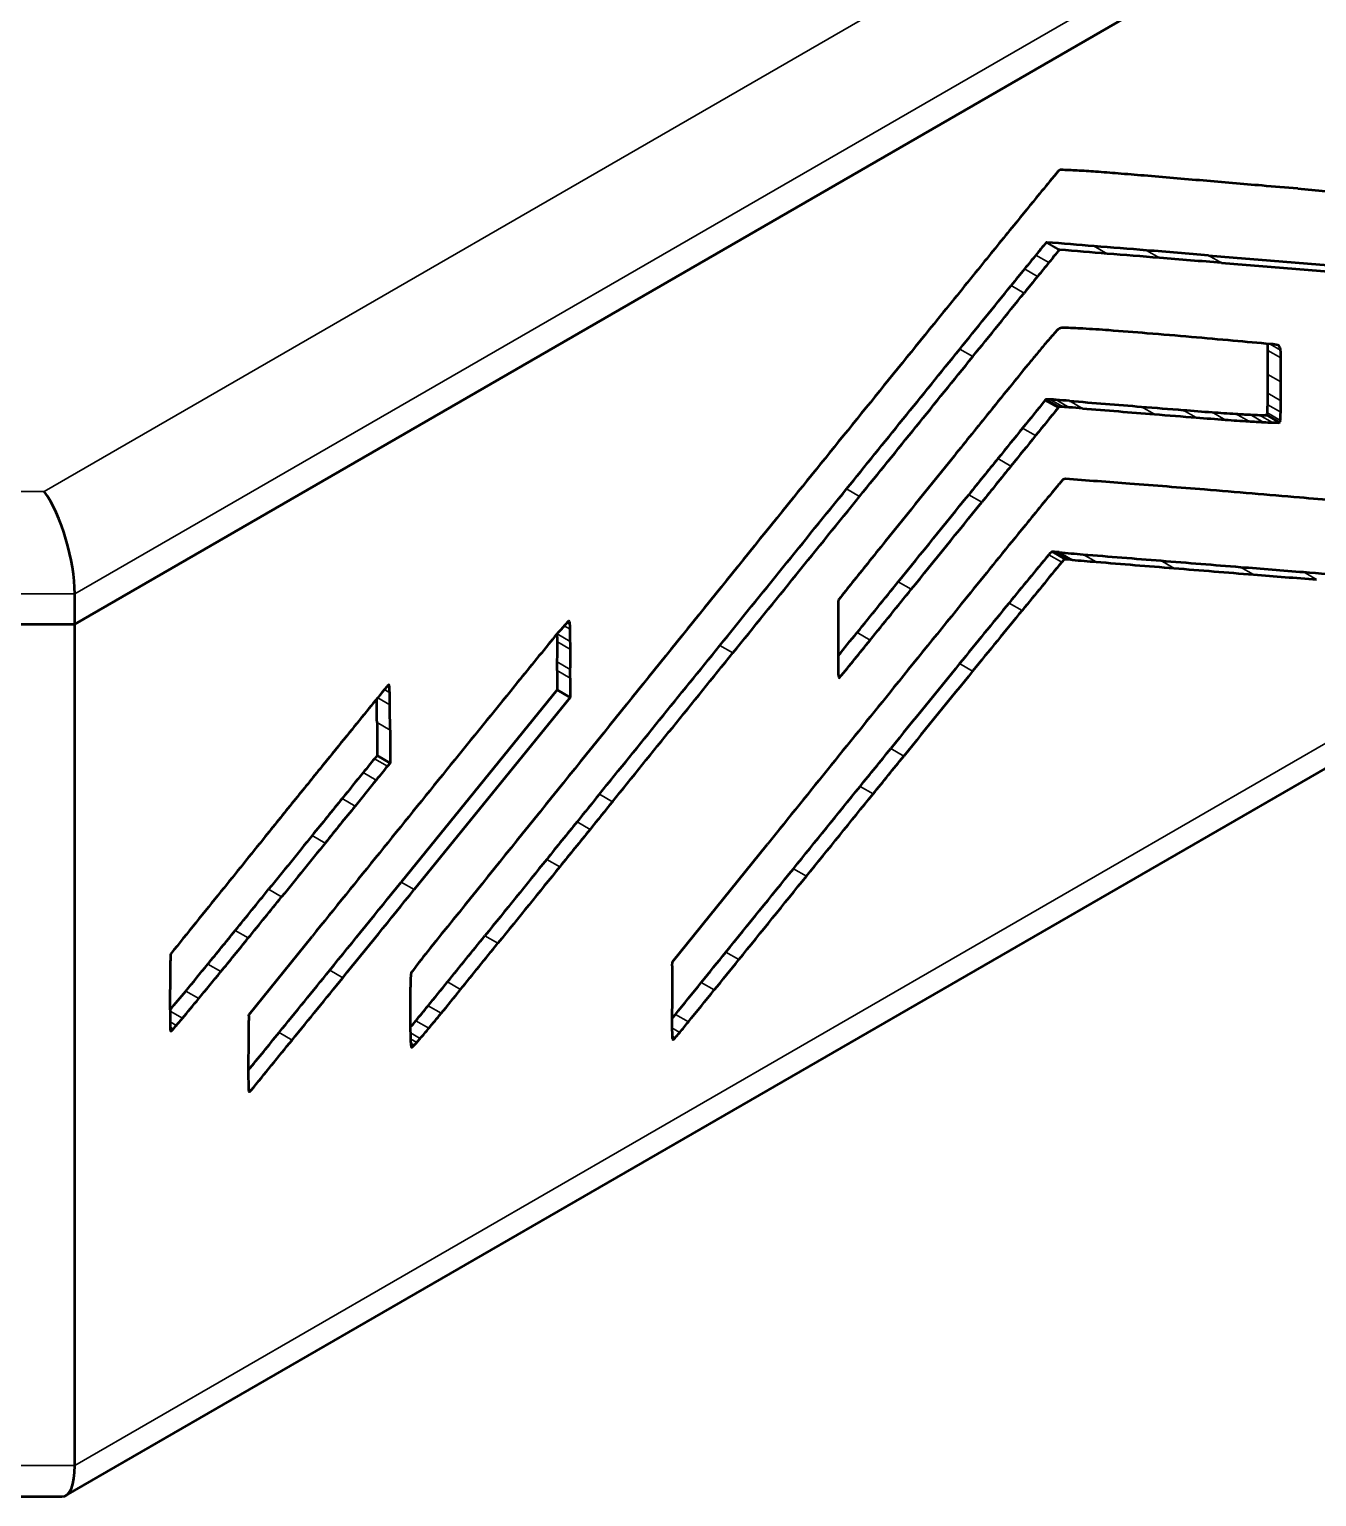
# Model space of a CAD drawing. Header units: inches. Extents: x -24.6 to 49, y -43 to 20.8.
# Drawn here: x -15.245 to -11.114, y 8.729 to 13.438 of the extents above; entities that cross this region are included whole.
import ezdxf

# ---------------------------------------------------------------- set-up
doc = ezdxf.new("R2010")
doc.units = ezdxf.units.IN
doc.header["$MEASUREMENT"] = 0
doc.layers.add('Visible (ANSI)', color=7, linetype='Continuous', lineweight=50)
doc.layers.add('Visible Narrow (ANSI)', color=7, linetype='Continuous', lineweight=35)

msp = doc.modelspace()

# ---------------------------------------------------------------- linework, layer by layer
at = {"layer": 'Visible (ANSI)'}
for p, q in [((-15.09893749650557, 11.52946780851478), (-8.697839918604773, 15.22514321822486)), ((-15.09893749650558, 11.52946780851482), (-8.697839918604801, 15.2251432182249)), ((-15.12759584537792, 8.732806291163905), (-8.767027293127638, 12.40508225700468)), ((-15.09893749650558, 11.52946780851482), (-15.09893749650558, 11.6259044125614)), ((-18.05169340201738, 11.52946780851478), (-15.09893749650557, 11.52946780851478)), ((-18.05169340201739, 11.52946780851481), (-15.09893749650558, 11.52946780851482)), ((-15.09893749650557, 8.82924289521049), (-15.09893749650557, 11.52946780851478)), ((-13.55080026908767, 11.37995716901014), (-13.55154273891907, 11.31812031780573)), ((-13.50904199460815, 11.3558480179985), (-13.50978446443955, 11.29401116679408)), ((-13.55154273891907, 11.31812031780573), (-14.05142005235522, 10.70140545542684)), ((-13.50978446443955, 11.29401116679408), (-13.55154273891907, 11.31812031780573)), ((-13.50978446443955, 11.29401116679408), (-14.0096617778757, 10.67729630441519)), ((-14.12918099116732, 11.21313400269508), (-14.12916104997236, 11.10745074036996)), ((-14.0874227166878, 11.18902485168343), (-14.08740277549284, 11.08334158935831)), ((-14.12916104997236, 11.10745074036996), (-14.13759182685109, 11.09709816504343)), ((-14.08740277549284, 11.08334158935831), (-14.12916104997236, 11.10745074036996)), ((-14.08740277549284, 11.08334158935831), (-14.09583355237157, 11.07298901403179)), ((-13.18073888170186, 10.44574989899441), (-12.87596525662869, 10.82352243223363)), ((-14.53994026345749, 10.27627575955379), (-14.33744325105987, 10.52708766974099)), ((-13.18147319189177, 10.43301754128709), (-13.18073888170186, 10.44574989899441)), ((-14.5405965522691, 10.27127083926442), (-14.53994026345749, 10.27627575955379)), ((-18.01033893336344, 8.729404376121424), (-15.1402919651595, 8.729404376121423))]:
    msp.add_line(p, q, dxfattribs=at)
for centre, major_axis, ratio, start_param, end_param in [((-9.137515662958036, 8.656576056425278), (4.146484153431707, 7.181921226522939), 0.5773502691896256, 1.285594287350809, 1.295966256191578), ((-11.89959537832606, 12.8972798137307), (0.07414284828401624, 0.1284191802457871), 0.5773502691896257, 1.252648265357279, 1.285594287350806), ((-11.91407955387246, 12.92206803901175), (0.05140503363918311, 0.08903613002785238), 0.5773502691896257, 1.209276104005138, 1.252648265357285), ((-11.91223385301094, 12.91841051461887), (0.05457817500692631, 0.09453217209638227), 0.5773502691896257, 1.175355427261248, 1.20927610400513), ((-11.94054016234594, 12.98159320302175), (0.001926216979291857, 0.003336305674535343), 0.5773502691896258, 0.7935927457375769, 1.175355427260748), ((-11.94044150474936, 12.96774860888867), (0.01043943137158147, 0.01808162553770757), 0.5773502691896257, 0.2916244808852877, 0.793592745737973), ((-18.51395094007724, -4.929655242626562), (9.817701343921545, 17.00475754120936), 0.5773502691896258, 0.2874560868216971, 0.2916244808853738), ((-14.1946857518944, 6.738377516669895), (3.423096587567164, 5.928977208881973), 0.5773502691896257, 0.2733730187400809, 0.2874560868216971), ((-16.86494850173712, -0.2894938997274935), (7.276929141893976, 12.60401099683895), 0.577350269189626, 0.2653597876328639, 0.2733730187400809), ((-138.8726521725548, -316.764930291457), (180.8936349021104, 313.3169664162701), 0.577350269189626, 0.2649838424731987, 0.2653597876328631), ((-2479.945227211789, -6385.159160380816), (3510.052542882403, 6079.589341508654), 0.5773502691896257, 0.2649403415620437, 0.2649843415598303), ((-2101.800713480831, -5405.04075245335), (2972.351982583263, 5148.264651812294), 0.5773502691896256, 0.2648892014426227, 0.2649412014426193), ((3.756062887332405, -10.4804258572275), (22.80340033076254, 39.49664795821364), 0.5773502691896257, 1.29596656910839, 1.298900206954384), ((-308.1021517883569, -756.3164715780197), (422.0190330906843, 730.958407074156), 0.5773502691896258, 0.2646701418016626, 0.2648901418014349), ((2557.473915335974, 6667.465022468098), (-3650.786665342321, -6323.34799196785), 0.5773502691896261, 0.2646703355761827, 0.2646903998519421), ((12.37377273590655, -23.14946113016496), (35.20824771083348, 60.9824738806342), 0.5773502691896256, 1.298900206954383, 1.301371924100801), ((-7.923038479957324, 6.653875113222444), (-5.913510893404951, -10.2425013184894), 0.5773502691896258, 4.438249819837814, 4.44324183449452), ((44.65477490364101, -71.20821360302683), (-81.89957022918742, -141.854216755008), 0.5773502691896256, 4.437925821081816, 4.438249819837816), ((-11.98153554481806, 12.75263572271971), (-0.0008215072087335615, -0.001422892224310815), 0.5773502691896257, 3.560583532891592, 4.437925821083184), ((-11.98372576183889, 12.74478061004207), (0.005144351231368791, 0.008910277704710262), 0.5773502691896257, 0.2676803205436897, 0.4189908793029636), ((-21704.91227701325, -56492.8432898225), (30994.6871927408, 53684.37298253143), 0.5773502691896258, 0.2676763203427708, 0.2676803203429814), ((44.69653317812053, -71.23232275403849), (-81.89957022918742, -141.854216755008), 0.5773502691896256, 4.437925821081816, 4.438249819837816), ((-11.93977727033854, 12.72852657170806), (-0.0008215072087335615, -0.001422892224310815), 0.5773502691896257, 3.560583532891592, 4.437925821083184), ((-11.94196748735937, 12.72067145903043), (0.00514435123136879, 0.008910277704710262), 0.5773502691896257, 0.2676803205436888, 0.4189908793029632), ((-21704.87051873877, -56492.8673989735), (30994.6871927408, 53684.37298253143), 0.5773502691896258, 0.2676763203427708, 0.2676803203429814), ((-462.7162115977188, -1161.722447272756), (644.2222308821837, 1115.82563525331), 0.5773502691896258, 0.2674651800375631, 0.2676771800373728), ((-462.6744533232392, -1161.746556423768), (644.2222308821837, 1115.82563525331), 0.5773502691896258, 0.2674651800375631, 0.2676771800373728), ((-898.0639370622977, -2295.275154588795), (1266.010512328892, 2192.794530269947), 0.5773502691896258, 0.2673379956709345, 0.2674659956708898), ((1180.742217973105, 3116.239109551471), (-1702.391024570934, -2948.627748906093), 0.5773502691896257, 0.2673393388359573, 0.2676433388353718), ((50.22260222964793, -78.34593141920442), (89.45254538732956, 154.9363534772157), 0.5773502691896257, 1.301371924100801, 1.302601880932261), ((-3.983825760544397, 0.914299458434477), (-11.55638762025351, -20.01625051023906), 0.5773502691896258, 4.443240747563952, 4.446264746986609), ((-7.881280205477803, 6.629765962210799), (-5.913510893404951, -10.2425013184894), 0.5773502691896258, 4.438249819837814, 4.44324183449452), ((-898.022178787818, -2295.299263739807), (1266.010512328892, 2192.794530269947), 0.5773502691896258, 0.2673379956709345, 0.2674659956708898), ((1180.783976247585, 3116.215000400459), (-1702.391024570934, -2948.627748906093), 0.5773502691896257, 0.2673393388359573, 0.2676433388353718), ((-3.942067486064877, 0.8901903074228318), (-11.55638762025351, -20.01625051023906), 0.5773502691896258, 4.443240747563952, 4.446264746986609), ((-96.22807468765566, 134.0027393590332), (-119.8828308766998, -207.6431540336311), 0.5773502691896257, 1.303549835671184, 1.304670495238789), ((-96.18631641317614, 133.9786302080216), (-119.8828308766998, -207.6431540336311), 0.5773502691896257, 1.303549835671184, 1.304670495238789), ((80.68349219155637, -122.5909372864785), (133.0141495267757, 230.3872651059392), 0.5773502691896257, 1.302601880932261, 1.305447734120162), ((-11.93995396926602, 12.46736232278744), (0.005798446836858455, 0.01004320452642589), 0.5773502691896257, 0.6565948622828852, 0.8553240401583251), ((-11.94402718422448, 12.42869710388861), (0.02822160851967247, 0.04888125982739144), 0.5773502691896257, 0.2930711545260216, 0.6565948622828675), ((-15.97241362455972, 1.430749226048922), (6.054523918473489, 10.48674304243709), 0.5773502691896258, 0.2849311659381533, 0.2930711545260163), ((-15.08647716711701, 3.81274393625461), (4.748966862815729, 8.225451889857819), 0.5773502691896258, 0.2707529711812402, 0.2849309968595746), ((-11.15192572072111, 11.05530031445782), (1.27896050339126, 2.21522457274753), 0.577350269189626, 1.261084923298669, 1.277584829714889), ((-10.92165977646443, 10.67210329724002), (1.634504908874613, 2.831045547391569), 0.577350269189626, 1.24961789498639, 1.26108587363437), ((-11.92523946379704, 12.40704311804123), (0.04951944861464853, 0.08577020096336749), 0.577350269189626, 1.106259035404208, 1.2496178949864), ((-11.93958837871766, 12.4486126708385), (0.01734842073826457, 0.03004834614975582), 0.5773502691896258, 1.013053932436513, 1.106259035404213), ((-11.95675799400387, 12.4101737685829), (0.03113838455358608, 0.06951334899618258), 0.3418255007654106, 0.4917003618807598, 0.6174419398926263), ((-27.34216266590386, -28.28927994184957), (22.35485881347915, 38.7197512609748), 0.5773502691896257, 0.2662601415900667, 0.2707529711812402), ((-49.47275266748286, -85.78707948817211), (53.89624907479944, 93.35104173493967), 0.5773502691896258, 0.264120670390092, 0.2662601415900676), ((-42.49495608583744, -67.7277260990928), (43.98828544208473, 76.18994532353312), 0.5773502691896256, 0.2616285834275907, 0.2641205831053526), ((-87.6549443610587, -184.0853821542627), (107.8353530602471, 186.7763103524759), 0.5773502691896257, 0.2607130521172998, 0.2616290515520641), ((-1533.977815325537, 2215.934389779846), (-2172.564725205727, -3762.992486788235), 0.5773502691896257, 1.303413872068, 1.303549835671184), ((-1533.936057051058, 2215.910280628835), (-2172.564725205727, -3762.992486788235), 0.5773502691896257, 1.303413872068, 1.303549835671184), ((-11.22855020900433, 11.17606676158999), (1.164305690580739, 2.016636611627408), 0.5773502691896258, 1.277583767383938, 1.295287651781093), ((-11.51224113093339, 12.26633743091126), (-0.1710846883898439, -0.296327372688258), 0.5773502691896258, 2.361441772668378, 2.438329289133495), ((-23.31196833939703, 5.382253550301341), (-8.51486672237153, -14.74818178282293), 0.5773502691896256, 2.355905807421555, 2.36144267352195), ((-11.49432608848521, 11.82578418263285), (0.3301907931941842, 0.571907230003795), 0.5773502691896257, 0.2064562559096625, 0.2607130521172953), ((-11.24801612892783, 12.40310352114393), (0.0118666052573761, 0.02055356321913935), 0.5773502691896257, 5.912523415028479, 6.489641563089181), ((-11.26679578135463, 12.38271380077369), (0.02637588340318136, 0.04568437014882279), 0.5773502691896258, 5.594790282807859, 5.912523415028548), ((-11.47048285645387, 12.24222827989961), (-0.1710846883898438, -0.2963273726882579), 0.5773502691896258, 2.361441772668377, 2.453197629218344), ((-23.27021006491751, 5.358144399289696), (-8.514866722371531, -14.74818178282292), 0.577350269189626, 2.355905807421555, 2.36144267352195), ((-7.192935965710005, 5.173040297048545), (7.010895166685611, 12.14322663523855), 0.5773502691896257, 1.295288003998236, 1.30207588300737), ((-0.2008798272707187, -5.000437041211446), (17.01937236341318, 29.47841764636523), 0.5773502691896258, 1.302075883007371, 1.305575752175619), ((-20.01449695255276, 7.28495035690504), (-6.183202246809158, -10.70962044494602), 0.5773502691896258, 2.349899009511093, 2.355905807421552), ((-19.97273867807325, 7.260841205893395), (-6.183202246809158, -10.70962044494602), 0.5773502691896258, 2.349899009511093, 2.355905807421552), ((1445.600219480538, -2098.874603425971), (-2081.249963085948, -3604.830679315712), 0.5773502691896258, 4.445074537295284, 4.445102593269249), ((-11.97424639704076, 12.23050955628987), (-0.01614865203830888, -0.02797028580410168), 0.5773502691896255, 4.356344788307435, 4.445074537292459), ((-11.98252533502622, 12.24660972805535), (0.002085896187214595, 0.00361287817556988), 0.5773502691896257, 0.3074871107186398, 1.214752134717788), ((-12.34756490117322, 11.22206045312523), (0.5633117339009047, 0.9756845436160866), 0.5773502691896257, 0.2900712176417322, 0.3074871107184479), ((-12.48729620404752, 10.84273509545302), (0.7711811093411346, 1.335724863216174), 0.5773502691896257, 0.2694784857937481, 0.2900703038867529), ((-21.19190168347048, -11.90491459940987), (13.2476243660274, 22.94555848154689), 0.5773502691896257, 0.2668848319615074, 0.269476831598864), ((274.1731896106434, 756.3535281146186), (-408.1789997874985, -706.9867662145933), 0.5773502691896257, 0.2668846101342925, 0.2673446723675159), ((-12.54518271517538, 11.54306348999985), (-0.9014948364774439, -1.561434859539715), 0.5773502691896257, 2.325006882582999, 2.349898561270653), ((-12.50342444069586, 11.5189543389882), (-0.9014948364774439, -1.561434859539715), 0.5773502691896257, 2.325006882582999, 2.349898561270653), ((24.10866176247898, -39.9708253282477), (51.60339123154741, 89.37969545589438), 0.5773502691896258, 1.305575752175619, 1.307367810463529), ((1445.641977755018, -2098.898712576983), (-2081.249963085948, -3604.830679315712), 0.5773502691896258, 4.445074537295284, 4.445102593269249), ((-11.93248812256124, 12.20640040527822), (-0.01614865203830887, -0.02797028580410168), 0.577350269189626, 4.356344788307436, 4.445074537292459), ((-11.9407670605467, 12.22250057704371), (0.002085896187214596, 0.00361287817556988), 0.5773502691896257, 0.3074871107186403, 1.214752134717789), ((-12.3058066266937, 11.19795130211358), (0.5633117339009047, 0.9756845436160866), 0.5773502691896257, 0.2900712176417322, 0.3074871107184459), ((-12.44553792956799, 10.81862594444138), (0.7711811093411346, 1.335724863216174), 0.5773502691896257, 0.2694784857937481, 0.2900703038867529), ((-21.15014340899096, -11.92902375042152), (13.2476243660274, 22.94555848154688), 0.5773502691896258, 0.2668848319615074, 0.2694768315988641), ((274.214947885123, 756.3294189636069), (-408.1789997874986, -706.9867662145933), 0.5773502691896257, 0.2668846101342925, 0.2673446723675159), ((25.0691575347705, 107.8830480446693), (-52.4707716439775, -90.88204239971341), 0.5773502691896258, 0.267344672367515, 0.2694321880393193), ((25.11091580925002, 107.8589388936576), (-52.47077164397754, -90.88204239971343), 0.5773502691896256, 0.2673446723675159, 0.2694321880393202), ((3.2580321346906, 50.88884570318894), (-21.21098940318758, -36.73851132512593), 0.5773502691896261, 0.269431658008898, 0.2729753743848589), ((-4.882421188656776, 29.47952574542935), (-9.470659460669895, -16.40366336706311), 0.5773502691896257, 0.2729753743848589, 0.2794490584048877), ((-6.205281254045645, 25.95879944497992), (-7.540551621148383, -13.06061852492487), 0.5773502691896258, 0.2794490584048868, 0.2844446255606536), ((-10.48070440023308, 14.47401478849518), (-1.245696127764959, -2.157608984080719), 0.5773502691896258, 0.2844446255606554, 0.3033476269923732), ((-9.602267247129385, 16.91981450948803), (-2.585542681088882, -4.478291288783796), 0.577350269189626, 0.3033476269923741, 0.3099924054314451), ((-11.27495263298558, 12.20213518605636), (-0.001384663449414282, -0.002398307445769114), 0.5773502691896258, 0.3099924054311174, 1.570796704794052), ((-11.27794697490296, 12.20386396755449), (-0.004379004236098703, -0.007584657823481249), 0.5773502691896258, 1.570796704793851, 2.308411737832946), ((-12.5902284347545, 11.51867789608106), (-0.9333624450679756, -1.616631176734225), 0.5773502691896258, 2.308411737833024, 2.325007645805652), ((-12.54847016027498, 11.49456874506941), (-0.9333624450679756, -1.616631176734225), 0.5773502691896258, 2.308411737833026, 2.325007645805652), ((80.72124381384387, -122.2070219084664), (-132.469617779695, -229.4441084536612), 0.5773502691896257, 4.445102593269249, 4.445589713826926), ((3.299790409170122, 50.86473655217729), (-21.21098940318758, -36.73851132512593), 0.5773502691896261, 0.269431658008898, 0.2729753743848589), ((-4.840662914177254, 29.4554165944177), (-9.470659460669895, -16.40366336706311), 0.5773502691896257, 0.2729753743848589, 0.2794490584048877), ((-6.163522979566123, 25.93469029396828), (-7.540551621148386, -13.06061852492487), 0.5773502691896258, 0.2794490584048868, 0.2844446255606536), ((-10.43894612575355, 14.44990563748353), (-1.245696127764959, -2.157608984080719), 0.5773502691896258, 0.2844446255606554, 0.3033476269923732), ((-9.560508972649865, 16.89570535847638), (-2.585542681088882, -4.478291288783796), 0.577350269189626, 0.3033476269923741, 0.3099924054314451), ((-11.23319435850606, 12.17802603504471), (-0.001384663449414282, -0.002398307445769114), 0.5773502691896258, 0.3099924054311174, 1.570796704794052), ((-11.23618870042344, 12.17975481654284), (-0.004379004236098703, -0.007584657823481249), 0.5773502691896258, 1.570796704793851, 2.308411737832946), ((80.76300208832342, -122.2311310594781), (-132.4696177796949, -229.4441084536611), 0.5773502691896257, 4.445102593269249, 4.445589713826926), ((429.0991912046168, -619.184503248063), (625.9668853026252, 1084.206449199787), 0.5773502691896257, 1.307368794064958, 1.307656794064227), ((168.8893406865142, -249.6933700516621), (-258.2490217921069, -447.3004267488912), 0.5773502691896258, 4.445589573734855, 4.445885573734277), ((168.9310989609938, -249.7174792026738), (-258.249021792107, -447.3004267488912), 0.577350269189626, 4.445589573734855, 4.445885573734277), ((-1360.662439330884, 1964.850315939551), (-1925.060404244957, -3334.302427791347), 0.5773502691896256, 1.303242504469535, 1.303414504469429), ((-10.75393639828175, 10.11152079462772), (1.773656031306887, 3.072062361374502), 0.5773502691896257, 1.280867043290732, 1.28587955331443), ((-11.31348852040978, 10.98401284344804), (0.9414593169759892, 1.630655370261505), 0.577350269189626, 1.272816733647617, 1.280867043290732), ((-8.730542182843177, 6.848705497853943), (4.84116103987345, 8.385136888683798), 0.5773502691896258, 1.271382077583084, 1.272818291305732), ((-11.92783824977381, 11.97434750371989), (0.01142048376442032, 0.01978085812699147), 0.5773502691896257, 0.2707728187091369, 0.8180543687995945), ((-359.1700081156889, -897.609942239844), (498.859298926753, 864.0496515693262), 0.577350269189626, 0.270436622392829, 0.2707728187083429), ((-47.11784021403187, -80.70390988930451), (50.83171195098318, 88.04310773480893), 0.5773502691896257, 0.2665985499989958, 0.270436622392829), ((-103.9763941294395, -228.5197991235774), (131.9170887180453, 228.4871000462255), 0.5773502691896257, 0.2647158333067754, 0.2665998331627453), ((-15.1967832199008, 11.76228636591328), (0.06306678801128646, -0.2353684571282935), 0.3178372451957808, 0.8703573907609838, 2.441153717555867), ((200.9819044298808, -295.7176671432829), (304.1951685531333, 526.8814873510051), 0.5773502691896257, 1.305447775397717, 1.306979775322905), ((-1360.620681056404, 1964.826206788539), (-1925.060404244957, -3334.302427791347), 0.5773502691896256, 1.303242504469535, 1.303414504469429), ((-141.1487732871479, 198.1740318208043), (-183.8178510845385, -318.3818574165504), 0.5773502691896257, 1.303292576550081, 1.304292589194015), ((-141.1070150126684, 198.1499226697926), (-183.8178510845385, -318.3818574165504), 0.577350269189626, 1.303292576550081, 1.304292589194015), ((-7.751660367841703, 5.50633367345427), (6.197827841543109, 10.73495271811761), 0.5773502691896257, 1.285879553314429, 1.299427609917871), ((-1219.407689504472, -3118.481375642994), (1717.392231810548, 2974.610602019975), 0.5773502691896257, 0.2646043120049493, 0.2647163120053317), ((13.02583476046081, -24.9865332354785), (36.0782169359028, 62.48930477947557), 0.5773502691896258, 1.299428266747565, 1.303108265709323), ((2.382251160651273, -9.468341938477883), (21.09345101274057, 36.53492886103185), 0.5773502691896258, 1.307656136431801, 1.309872136212205), ((40.40335489480155, -66.93625479082927), (-76.29664449704703, -132.1496647159058), 0.5773502691896256, 4.43383884617201, 4.435186845873806), ((40.44511316928107, -66.96036394184092), (-76.29664449704703, -132.1496647159058), 0.5773502691896256, 4.43383884617201, 4.435186845873806), ((-11.96362866189318, 11.7366316260244), (-0.01477103944312765, -0.02558419079610449), 0.5773502691896256, 3.926991738243274, 4.433838846171634), ((-11.96362867911886, 11.75822224632954), (0.001549532609327121, 0.002683869207339349), 0.5773502691896256, 0.2924671729206075, 0.7853990846534363), ((-12.63098495894579, 9.938345380685945), (0.9987646774369703, 1.729911166125973), 0.5773502691896258, 0.287195173165987, 0.2924671729207865), ((-12.20827476403498, 11.07969247308414), (0.3732496976507083, 0.6464874402407484), 0.5773502691896257, 0.2708682559632418, 0.2871961652772487), ((-12.41553959472135, 10.53667849335041), (0.6710561418035846, 1.162303332334953), 0.5773502691896256, 0.2603439901119664, 0.2708679658290251), ((-5.538350358445943, 28.21545742766477), (-9.030295508783137, -15.64093062857343), 0.5773502691896258, 0.2603428681496887, 0.2672348613293369), ((-11.92187038741366, 11.71252247501275), (-0.01477103944312765, -0.02558419079610449), 0.5773502691896256, 3.926991738243274, 4.433838846171634), ((-11.92187040463934, 11.73411309531789), (0.001549532609327121, 0.002683869207339349), 0.5773502691896256, 0.2924671729206077, 0.7853990846534366), ((-12.58922668446627, 9.9142362296743), (0.9987646774369703, 1.729911166125973), 0.5773502691896258, 0.287195173165987, 0.2924671729207865), ((-12.16651648955546, 11.0555833220725), (0.3732496976507083, 0.6464874402407484), 0.5773502691896257, 0.2708682559632418, 0.2871961652772487), ((-12.37378132024183, 10.51256934233876), (0.6710561418035846, 1.162303332334953), 0.5773502691896256, 0.2603439901119664, 0.2708679658290251), ((-5.49659208396642, 28.19134827665312), (-9.030295508783137, -15.64093062857343), 0.5773502691896256, 0.2603428681496887, 0.2672348613293369), ((397.4689528326455, 1077.117826131873), (-584.3925905218194, -1012.197658350585), 0.5773502691896258, 0.2672335521607927, 0.2675815521599096), ((397.5107111071251, 1077.093716980861), (-584.3925905218194, -1012.197658350586), 0.5773502691896258, 0.2672335521607927, 0.2675815521599096), ((220.2759879966665, 615.6477105912898), (-331.2637404300229, -573.7656291301081), 0.5773502691896258, 0.2675800709922749, 0.2682080709867973), ((-4.862106250329405, 0.808570964549336), (10.86390146259815, 18.81682930164182), 0.5773502691896258, 1.309871283380769, 1.313511282375853), ((220.317746271146, 615.6236014402781), (-331.2637404300231, -573.7656291301083), 0.5773502691896256, 0.2675800709922749, 0.2682080709867973), ((80.57212570068454, 251.3994792259458), (-131.4704634576329, -227.7135224032477), 0.577350269189626, 0.2682065212387972, 0.2694585211987413), ((80.61388397516407, 251.3753700749342), (-131.4704634576329, -227.7135224032477), 0.5773502691896257, 0.2682065212387972, 0.2694585211987413), ((25.88894023880069, 108.5012320208831), (-53.09473700205141, -91.96278210206026), 0.5773502691896258, 0.269458496967621, 0.2718184966937374), ((87.9070692790419, -129.2497127163529), (141.0425488369686, 244.2928606146442), 0.5773502691896257, 1.313512236721267, 1.313764236698187), ((-29.18515552450103, 35.90961008175135), (-23.89471110189028, -41.38685366065409), 0.5773502691896257, 1.298792145647432, 1.303292576550081), ((-29.1433972500215, 35.8855009307397), (-23.89471110189028, -41.38685366065406), 0.5773502691896258, 1.298792145647432, 1.303292576550081), ((46.45909868084409, -73.46875595980832), (83.84787439193929, 145.2287785534922), 0.5773502691896257, 1.303109425240696, 1.30549342495844), ((173.7665517816339, 118.902589022864), (131.8162726687229, 228.3124815265492), 0.5773502691896257, 2.354682748055847, 2.355210748120779), ((-12.64033312002034, 11.60591771551685), (0.006549678301496425, 0.01134437559142167), 0.577350269189626, 1.863113828007311, 2.354682748055732), ((-12.64604456350069, 11.60616405083973), (0.001964938314992142, 0.003403372995305169), 0.5773502691896257, 1.313764236693633, 1.863113828007066), ((0.603933477108733, -7.406329539895493), (-18.4620189692964, -31.97715486512175), 0.5773502691896255, 4.435187244374607, 4.442152204704088), ((-13.48705771518992, 11.45728909590451), (0.06258993022866216, 0.108408939198234), 0.5773502691896258, 1.11172086774268, 1.149727759164549), ((-13.51451270357754, 11.5351149471786), (0.002028758254425238, 0.003513912372939261), 0.5773502691896258, 0.6582743972959371, 1.111720867742578), ((-13.51455860276485, 11.5346737671235), (0.002284762603143069, 0.003957324911877122), 0.5773502691896257, 5.755782309665681, 6.941460157315236), ((-13.55729138621208, 11.49698140111452), (-0.03353570217089681, -0.0580855400274831), 0.5773502691896257, 2.446803013766333, 2.614189656077471), ((0.6456917515882528, -7.430438690907138), (-18.46201896929639, -31.97715486512173), 0.5773502691896256, 4.435187244374607, 4.442152204704088), ((-13.0949516374973, 10.74411784947189), (0.7012708128388425, 1.214636677702), 0.5773502691896258, 1.235503740075247, 1.295023343699808), ((-17.84589137667779, 8.968406418623607), (-3.0374217050627, -5.260968717180361), 0.5773502691896257, 2.36613044143952, 2.366262542846123), ((-16.32772278573898, 9.862340057988941), (-1.963861407246483, -3.401507736374153), 0.5773502691896258, 2.358054972960876, 2.36613044143952), ((-13.4733066210102, 11.42985497945636), (0.08632803054929342, 0.1495245350287343), 0.5773502691896258, 1.198827820904203, 1.235503740075249), ((-13.48912934815798, 11.46236525237538), (0.05847914152457186, 0.1012888443035693), 0.5773502691896257, 1.149725979087243, 1.198827820904176), ((-13.7129398698267, 11.39078816146182), (-0.1440491425286443, -0.2495004336463084), 0.5773502691896258, 2.374066748410911, 2.446803013766328), ((-17.80413310219827, 8.944297267611962), (-3.037421705062703, -5.26096871718036), 0.5773502691896257, 2.366130441439523, 2.374066748410891), ((-139.7516855892225, 198.5124466070034), (-183.081295212758, -317.1061052240133), 0.5773502691896257, 1.298520854800016, 1.298792145647433), ((-2.190106411923244, -5.490974839049725), (16.50713034375276, 28.5911884425417), 0.5773502691896258, 1.295023343699807, 1.301039347424508), ((-19.84112185284956, 7.826477695416017), (-4.448213845282594, -7.704532382959716), 0.5773502691896258, 2.349220933889674, 2.358034683611825), ((-19.79936357837004, 7.802368544404372), (-4.448213845282594, -7.704532382959716), 0.5773502691896258, 2.349220933889674, 2.358034683611825), ((-16.28596451125946, 9.838230906977296), (-1.963861407246483, -3.401507736374153), 0.5773502691896258, 2.358054972960876, 2.36613044143952), ((-1113.549809858918, 1606.658762428737), (-1572.064808278971, -2722.896120730203), 0.5773502691896256, 1.303043001901941, 1.303243032066693), ((60.55028388361276, 53.6657300087528), (51.76024317346769, 89.6513709885538), 0.5773502691896258, 2.355210490440903, 2.35651448989538), ((-139.709927314743, 198.4883374559917), (-183.081295212758, -317.1061052240133), 0.5773502691896257, 1.298360214860823, 1.298792145647433), ((-16.95973767123198, 9.46676163370176), (-2.41071766109488, -4.175485471719366), 0.5773502691896256, 2.342234224084805, 2.349241673982567), ((-1113.508051584438, 1606.634653277726), (-1572.064808278971, -2722.896120730204), 0.5773502691896255, 1.303043001901941, 1.303243032066693), ((35.40488715836874, -58.29225864284433), (-68.4097035412829, -118.4890822642265), 0.5773502691896257, 4.442152204704088, 4.444780617395267), ((-16.91797939675246, 9.442652482690114), (-2.41071766109488, -4.175485471719363), 0.5773502691896258, 2.342234224084805, 2.349241673982567), ((-12.59020279311164, 11.41102464647425), (0.04210641710123474, 0.07293045374401556), 0.5773502691896258, 2.356514489895453, 2.544424362884456), ((-12.54922851132158, 11.44369357415399), (0.0716005647155739, 0.1240158159379802), 0.5773502691896257, 2.54442436288444, 2.570052239632794), ((-12.58719524755204, 11.41225214204049), (0.04412817123653959, 0.0764322346267755), 0.5773502691896257, 2.570050031346044, 2.606873914534244), ((-12.56456641801521, 11.43200777892953), (0.06064543180108618, 0.10504096912642), 0.5773502691896257, 2.60687391453429, 2.631982442859929), ((-12.64531579069915, 11.35994279867042), (-0.001563834550871575, -0.002708640896741223), 0.577350269189626, 6.136797714457398, 7.581545522038505), ((35.44664543284826, -58.31636779385598), (-68.40970354128288, -118.4890822642265), 0.577350269189626, 4.442152204704088, 4.444780617395267), ((-7.544584348828665, 1.47187197845947), (9.55191516181285, 16.54440236984735), 0.5773502691896257, 1.292532305397762, 1.297384270905708), ((-13.96891510370572, 11.11438277378221), (0.1985483806693046, 0.3438958830797621), 0.5773502691896258, 1.274671248905937, 1.292532305397756), ((-14.02150116632149, 11.19806221737283), (0.1194309401980239, 0.2068604564186977), 0.5773502691896257, 1.248535006209669, 1.274671248905936), ((-13.97573146874917, 11.11865276889602), (0.1918725941327903, 0.3323330816180349), 0.5773502691896257, 1.234812632741038, 1.248536577371232), ((-14.09270376544608, 11.33114926530829), (0.001484409208118143, 0.002571072167683708), 0.5773502691896261, 0.7994680782265853, 1.234812632740852), ((-14.09269069984057, 11.33008460138473), (0.00214106443230624, 0.003708432379033023), 0.5773502691896256, 5.578455762682237, 7.082653385406275), ((-14.61486781305421, 10.97985991776079), (-0.3725806929376084, -0.6453286900870676), 0.5773502691896257, 2.397715818157501, 2.436863109092695), ((-15.0273248179249, 10.72194125562396), (-0.6644834250537659, -1.150919052980349), 0.5773502691896258, 2.361480216220924, 2.397715818157492), ((16.01621565212664, -32.07067497940176), (42.61540329651779, 73.81204369460701), 0.5773502691896257, 1.301039705570731, 1.304947704327222), ((391.0739943322746, -569.3447132517223), (574.1849180410654, 994.5174509868967), 0.5773502691896256, 1.305493940370397, 1.306069940366607), ((-28.02284670972354, 3.188128360422796), (-9.824305478125403, -17.0161962371881), 0.5773502691896256, 2.356412279540381, 2.361190878508234), ((-27.98108843524402, 3.164019209411153), (-9.824305478125401, -17.0161962371881), 0.5773502691896258, 2.356412279540381, 2.361480216220915), ((-3.879603240242108, -3.942707941574556), (14.84171957888844, 25.70661238232453), 0.5773502691896257, 1.29738479479588, 1.300872793911782), ((1189.170671684411, -1710.796684983697), (1706.604265106693, 2955.925295578539), 0.5773502691896256, 1.306980954311863, 1.307264954094494), ((0.2203574692564457, -9.931556410247724), (20.7228866452262, 35.89309254902236), 0.5773502691896257, 1.300872865713904, 1.303796368733292), ((-150.8300513962981, 211.7024475164047), (-197.6476665390172, -342.335800443009), 0.5773502691896256, 1.302783599378706, 1.303187963805472), ((17.07436342759152, -34.31742702220884), (44.77502804852961, 77.55262349037484), 0.5773502691896258, 1.303796368733292, 1.305439700974667), ((-8.679055930278368, 3.061917918988722), (-7.862943470162647, -13.61901758736364), 0.5773502691896257, 4.440091236524385, 4.443791815338313), ((-8.637297655798847, 3.037808767977076), (-7.862943470162647, -13.61901758736364), 0.5773502691896257, 4.440091236524385, 4.443791815338313), ((-150.7882931218186, 211.6783383653931), (-197.6476665390172, -342.335800443009), 0.5773502691896257, 1.302783599378706, 1.303187963805472), ((460.9024731505379, -673.3660536997511), (676.2279147580836, 1171.261105857356), 0.577350269189626, 1.304948282437872, 1.305468282435356), ((46.43819196942476, -77.1018143240649), (-86.74103648604873, -150.2398822950221), 0.5773502691896258, 4.443791815338313, 4.444427762768686), ((46.47995024390428, -77.12592347507655), (-86.74103648604874, -150.2398822950222), 0.5773502691896258, 4.443791815338313, 4.444427762768686), ((83.08936528592174, -128.9905780013708), (-137.9028249072072, -238.8546992465577), 0.5773502691896257, 4.444635655491734, 4.445060023899487), ((-2552.494151595489, 3698.103354135876), (-3631.130167460583, -6289.301938937815), 0.577350269189626, 1.302735631915643, 1.302783599378706), ((-2552.45239332101, 3698.079244984865), (-3631.130167460583, -6289.301938937815), 0.577350269189626, 1.302735631915643, 1.302783599378706), ((44.65335540045348, -74.00861140009454), (84.01965893348205, 145.5263181073992), 0.5773502691896257, 1.305439700974666, 1.306376179212741), ((90.22143476455503, -140.6497060517216), (-149.3291232406626, -258.645628502542), 0.5773502691896257, 4.444427495841966, 4.444951495838971), ((90.26319303903456, -140.6738152027333), (-149.3291232406626, -258.645628502542), 0.577350269189626, 4.444427495841966, 4.444951495838971), ((83.13112356040126, -129.0146871523824), (-137.9028249072072, -238.8546992465576), 0.5773502691896257, 4.444635655491734, 4.445060023899486), ((309.3433915707042, -456.7052707465938), (-460.9734678795924, -798.4294673086737), 0.5773502691896258, 4.445060023899487, 4.445231810815754), ((254.537800514966, -375.1522767882296), (382.1953100314328, 661.9816953889808), 0.5773502691896257, 1.30637664021946, 1.306680424879019), ((427.3221174195346, -629.0941468975509), (-630.7722351781023, -1092.529559332258), 0.5773502691896258, 4.44495002767993, 4.445130027679809), ((309.3851498451837, -456.7293798976054), (-460.9734678795924, -798.4294673086737), 0.5773502691896258, 4.445060023899487, 4.445231810815754), ((427.3638756940142, -629.1182560485626), (-630.7722351781027, -1092.529559332258), 0.577350269189626, 4.44495002767993, 4.445130027679809), ((261.2458894154515, -387.1073448860371), (-392.3308292516593, -679.536929653158), 0.5773502692108442, 4.445209095226495, 4.445620796282439), ((261.2876476749832, -387.1314540284187), (-392.3308292575719, -679.5369296497445), 0.5773502691896257, 4.445209095231519, 4.445620796287463), ((-3097.385181819102, 4489.245196663597), (-4410.197996022482, -7638.687000549381), 0.5773502691896257, 1.302694143118956, 1.30273414311895), ((-124.9825360007837, 171.9951224005756), (-158.7281332569063, -274.9251913915248), 0.5773502691896257, 1.301112616228624, 1.302288616194887), ((-3097.343423544623, 4489.221087512586), (-4410.197996022482, -7638.687000549381), 0.5773502691896257, 1.302694143118956, 1.30273414311895), ((23096.97086385396, -33117.32161826881), (32816.49765922241, 56839.84127223835), 0.5773502691896258, 1.306680424879016, 1.30668442737047), ((-35.66795736567855, 41.36522259058196), (-30.25528208003326, -52.40368575994578), 0.577350269189626, 1.300660395824024, 1.303537062265579), ((-35.62619909119903, 41.34111343957031), (-30.25528208003326, -52.40368575994578), 0.577350269189626, 1.300660395824024, 1.303537062265579), ((-124.9407777263042, 171.9710132495639), (-158.7281332569063, -274.9251913915247), 0.5773502691896257, 1.301112616228624, 1.302288616194888), ((-24.28164259916765, 24.72162287434187), (-13.91610980114644, -24.10340921929287), 0.5773502691896257, 1.295521392974647, 1.300660395824024), ((-24.23988432468813, 24.69751372333022), (-13.91610980114644, -24.10340921929287), 0.5773502691896257, 1.295521392974647, 1.300660395824024), ((-77.16574523712418, 102.1634702855539), (-90.41371608518574, -156.6011499606491), 0.5773502691896257, 1.302962914904867, 1.304042914878568), ((-77.12398696264466, 102.1393611345423), (-90.41371608518574, -156.6011499606491), 0.5773502691896258, 1.302962914904867, 1.304042914878568), ((136.5973734194226, 94.61192305206035), (107.0671064859208, 185.4456682529764), 0.5773502691896256, 2.33753365640321, 2.33766687149612), ((-14.78906449175012, 10.46808646133442), (0.002907746089630208, 0.005036363962749246), 0.5773502691896258, 1.306499118617684, 1.586631666525188), ((-13.38257976284481, 9.664390010778865), (0.8174257108589961, 1.415822862620887), 0.577350269189626, 1.307264954094299, 1.365641253357815), ((-92.50761371737389, 125.9146363571334), (-113.6704359236207, -196.8829703382135), 0.5773502691896257, 1.302128871858761, 1.302692871855127), ((-92.46585544289437, 125.8905272061217), (-113.6704359236207, -196.8829703382135), 0.5773502691896257, 1.302128871858761, 1.302692871855127), ((-0.536467380978994, 18.39637492518011), (10.08193637184678, 17.46242603471284), 0.5773502691896257, 2.3407110624754, 2.342550866225164), ((-7.520430806650864, 14.48905608328396), (5.142936456462329, 8.907827242689768), 0.5773502691896258, 2.337666678638772, 2.3407110624754), ((-21.12709862873471, 20.03276549273656), (-9.347875292017422, -16.19099494859192), 0.5773502691896258, 1.289374034981634, 1.295521392974647), ((-21.08534035425519, 20.00865634172492), (-9.347875292017424, -16.19099494859193), 0.5773502691896258, 1.289374034981635, 1.295521392974647), ((-42.80482170618836, 52.05115890021953), (-40.89868601865706, -70.8386021471209), 0.5773502691896257, 1.297885969515074, 1.301110916041852), ((-13.8705807679724, 10.46585658633513), (0.1070743276504738, 0.185458175676872), 0.5773502691896257, 2.207801767337516, 2.336326628207477), ((-14.00526744774759, 10.41134454895147), (0.0107781671991078, 0.01866833320132447), 0.5773502691896258, 2.064921286619297, 2.20780176733753), ((-14.01378515073632, 10.4093868436947), (0.004488404886407686, 0.00777414530819745), 0.577350269189626, 1.517316914256311, 2.066403556196517), ((-14.00855794973721, 10.40565070836564), (0.01003531615677908, 0.0173816774535582), 0.5773502691896257, 1.365641253357859, 1.51587092666531), ((-0.3305856240678886, 17.67040266106695), (9.087783794670646, 15.74050326056847), 0.5773502691896258, 2.34450884227283, 2.346684856377388), ((-13.05024389938372, 10.49834408612946), (0.09301304319271514, 0.161103316576359), 0.5773502691896257, 2.287414579920801, 2.34450884227283), ((-10.32366168430848, 12.89993326689075), (3.160700752113989, 5.474494290181832), 0.5773502691896257, 2.342550409912876, 2.35425833272415), ((-42.76306343170884, 52.02704974920788), (-40.89868601865708, -70.8386021471209), 0.5773502691896257, 1.297885969515074, 1.301110916041852), ((-9.021528571990011, 13.15419934144301), (3.536548857060066, 6.125482303876836), 0.5773502691896257, 2.336326628207479, 2.34660009594238), ((-19.26318898793896, 18.15760887521123), (-7.660764111470171, -13.26883266586658), 0.5773502691896257, 1.296374900783492, 1.302962894826681), ((-4.706019673737071, 15.19228639331062), (5.993744837990108, 10.38147058700113), 0.5773502691896256, 2.346684308237212, 2.350588306997572), ((-67.0576693770442, 88.8915535349078), (-77.2447865118161, -133.7918948582766), 0.5773502691896255, 1.301251558037633, 1.302127558023736), ((-11.81737066586211, 12.04087944686231), (2.10448702242146, 3.64507844670281), 0.5773502691896258, 2.354258332724156, 2.370137827006431), ((-16.63442757565622, 13.21969561640764), (-2.769439817763576, -4.796810472870805), 0.5773502691896257, 1.274746133899227, 1.289374034981635), ((-16.5926693011767, 13.195586465396), (-2.769439817763576, -4.796810472870805), 0.5773502691896257, 1.274161855275479, 1.289374034981635), ((-10.55855605967653, 12.28382482315727), (2.449656272499314, 4.242929125048018), 0.5773502691896255, 2.346600095942389, 2.362030728710916), ((-19.22143071345944, 18.13349972419958), (-7.660764111470171, -13.26883266586658), 0.5773502691896257, 1.296374900783492, 1.302962894826681), ((0.359934815537311, 18.08433850954824), (9.575971847043155, 16.58606977092564), 0.5773502691896258, 2.350589364658004, 2.353337364225766), ((-67.0159111025647, 88.86744438389617), (-77.2447865118161, -133.7918948582766), 0.5773502691896257, 1.301251558037633, 1.302127558023736), ((-1.605445632255605, 18.10116362836521), (9.32611045316734, 16.1532971418828), 0.5773502691896257, 2.370137827006433, 2.37338193630687), ((-16.11119546546935, 12.42814074145307), (-2.04435300543056, -3.540923274011863), 0.577350269189626, 1.266682368355558, 1.274161855275478), ((9.307732316844204, 23.59970441450533), (16.86563317897868, 29.21213356780646), 0.5773502691896258, 2.340333764493824, 2.341417356501967), ((-14.51951680670403, 10.27945381249999), (0.01510430953336364, 0.02616143152502915), 0.5773502691896258, 2.193820225748269, 2.340333764493819), ((-15.71606608829428, 12.89987842419234), (-2.531845477544098, -4.385285004019864), 0.5773502691896258, 1.283841870330241, 1.29637382932713), ((-15.67430781381476, 12.87576927318069), (-2.531845477544098, -4.385285004019864), 0.5773502691896258, 1.283841870330241, 1.29637382932713), ((17.01043457831186, 27.64261650893233), (21.34970112542656, 36.97876707564414), 0.5773502691896258, 2.353338503132521, 2.355586497811849), ((-14.21052626463294, 11.79226673994177), (-1.489089321355842, -2.579178361596577), 0.5773502691896258, 1.295349652398638, 1.301250028644075), ((-14.78751241064628, 10.22885210690175), (-0.003604705203899584, -0.006243532559462006), 0.577350269189626, 5.514974589896564, 6.283183626391759), ((-14.78990685961371, 10.22470480892833), (-0.00121026026091516, -0.002096232262286622), 0.577350269189626, 6.283183626391398, 7.452433187974921), ((-14.8387200352815, 10.33607909539362), (-0.09337792476812251, -0.1617353100037325), 0.577350269189626, 1.169247880795059, 1.221720245204369), ((-14.88861637891236, 10.43083121276965), (-0.1768641823891787, -0.3063377499371859), 0.5773502691896258, 1.221720245204368, 1.266682368355558), ((-264.3973551313968, 378.8953382570222), (-360.44708346892, -624.3126620081897), 0.5773502691896257, 1.29766340379879, 1.297885969515074), ((-7.295126015080705, 14.29735760804209), (5.124357554646877, 8.875647640796577), 0.5773502691896258, 2.341417356501967, 2.345506698954596), ((-12.62017349481343, 11.07965582221424), (0.9918477762699945, 1.717930741873601), 0.5773502691896256, 2.362030728710923, 2.392344281385643), ((-14.45511733086056, 10.95278027200523), (-0.6667528665582888, -1.154849840971148), 0.577350269189626, 1.262005153929254, 1.283840559831788), ((-14.41335905638104, 10.92867112099359), (-0.6667528665582888, -1.154849840971148), 0.577350269189626, 1.250033926158134, 1.283840559831788), ((-12.73413615483013, 10.49046274178264), (0.3171095691381286, 0.5492498853134381), 0.5773502691896258, 2.355586497811865, 2.401392816018355), ((-13.443477010731, 10.65718771498825), (-0.4211304836561732, -0.7294193943085466), 0.5773502691896258, 1.25780067615178, 1.286304193505012), ((-14.16876799015342, 11.76815758893013), (-1.489089321355842, -2.579178361596577), 0.5773502691896258, 1.286306098171341, 1.301250028644075), ((-1.414268007823411, 17.62010563414146), (9.282989563534011, 16.07860957017032), 0.5773502691896257, 2.345507534773294, 2.348122965645482), ((-264.3555968569173, 378.8712291060106), (-360.44708346892, -624.3126620081897), 0.5773502691896258, 1.29759007701235, 1.297885969515074), ((-11.88841468503774, 11.53269794213248), (1.509617723029722, 2.61473459629356), 0.5773502691896258, 2.392345275049397, 2.401441295152019), ((-13.84138702188048, 10.30304315999558), (0.1272429320370072, 0.2203912231920998), 0.5773502691896257, 2.401441295152033, 2.457133382235575), ((-13.94594430938417, 10.23044883392737), (0.05293151948010299, 0.0916800810613475), 0.5773502691896258, 2.457133382235579, 2.53761420977016), ((-14.01740109815817, 10.17405766181166), (-0.001560871708849983, -0.002703509103825025), 0.5773502691896258, 5.679206863359295, 6.702175755417841), ((-14.01672677563105, 10.1764760859467), (-0.002891784492116003, -0.00500871766488468), 0.5773502691896257, 0.4189904482389011, 1.082862245085247), ((-14.04113251293977, 10.25431305072829), (-0.06177156041238625, -0.1069914810970633), 0.5773502691896258, 1.08286224508526, 1.154674546182566), ((-14.05577666521426, 10.28954850523419), (-0.09046023670196171, -0.1566817260325045), 0.5773502691896256, 1.154675361535141, 1.222821293239986), ((-14.18752948007543, 10.53880866239209), (-0.3103890648413358, -0.5376096304189844), 0.5773502691896257, 1.222821293239995, 1.250033926158133), ((-13.11576730563644, 10.25019678747111), (0.04697971885740557, 0.08137125998631685), 0.5773502691896257, 2.401392816018371, 2.550663614264508), ((-13.17792283382702, 10.20017537963398), (-0.002184756134978374, -0.003784108627930354), 0.5773502691896256, 5.6922562678536, 7.068582325310981), ((-13.17792282365962, 10.21042653973177), (-0.008462280417661628, -0.01465709963128511), 0.577350269189626, 0.7853970181316754, 1.257800676151708), ((-2.564836301064848, 16.96654847260508), (8.469388418460555, 14.66941104980709), 0.577350269189626, 2.34812296564548, 2.353487958156748), ((-13.66156418295037, 10.59452959880828), (0.6227881448021839, 1.078700709148796), 0.5773502691896257, 2.353487958156759, 2.389623183282353), ((-14.01409649028555, 10.37738211234274), (0.3733708135446046, 0.6466972191224921), 0.5773502691896258, 2.389623183282362, 2.426610058359001), ((-14.53802032820309, 10.03222432746042), (-0.001980352950905982, -0.003430071927888114), 0.5773502691896257, 5.5682027119488, 7.068584338484023), ((-14.53802033445646, 10.04054407192807), (-0.007075137346337882, -0.01225449735438525), 0.5773502691896257, 0.7853990313039816, 1.297590077012321), ((-15.19678321990078, 8.965624848562369), (0.06306678801129341, -0.2353684571282919), 0.3178372451957821, 6.198226079814715, 7.153542697939789)]:
    msp.add_ellipse(centre, major_axis=major_axis, ratio=ratio, start_param=start_param, end_param=end_param, dxfattribs=at)
at = {"layer": 'Visible Narrow (ANSI)'}
for p, q in [((-8.93406039104575, 15.57094428510593), (-15.19678321990081, 11.95515957400645)), ((-15.09893749650559, 11.6259044125614), (-8.697839918604805, 15.32157982227148)), ((-11.97307644959604, 12.68927627017914), (-12.01483472407556, 12.71338542119078)), ((-11.94034537596307, 12.72936876341095), (-11.98210365044259, 12.7534779144226)), ((-11.93836699530886, 12.73004999546227), (-11.98012526978838, 12.75415914647391)), ((-11.93936104457099, 12.73001934629266), (-11.93958329126708, 12.73014766048248)), ((-11.78601189379806, 12.71781653534904), (-11.82777016827758, 12.74192568636069)), ((-11.6181876164456, 12.70431346166697), (-11.65994589092512, 12.72842261267861)), ((-11.41907964843459, 12.6882417971056), (-11.46083792291411, 12.71235094811724)), ((-12.00943501238062, 12.64459353698007), (-12.05119328686014, 12.66870268799172)), ((-12.0523790582032, 12.59155503784688), (-12.09413733268272, 12.61566418885853)), ((-8.697839918604776, 12.52491830492057), (-15.09893749650557, 8.82924289521049)), ((-12.21738314792264, 12.38752511107773), (-12.25914142240216, 12.41163426208938)), ((-11.22853590073903, 12.38338239962427), (-11.27029417521856, 12.40749155063591)), ((-11.22967000629114, 12.40831991174125), (-11.26336522117451, 12.42777385312456)), ((-11.23265694151672, 12.41977952394258), (-11.24198063839829, 12.425162562847)), ((-11.22837056610881, 12.30648962267153), (-11.27012884058833, 12.33059877368317)), ((-11.94379769407077, 12.22278083372189), (-11.98555596855029, 12.24688998473354)), ((-11.94199505635095, 12.22488867844154), (-11.98375333083047, 12.24899782945318)), ((-11.93941032572083, 12.22630849763926), (-11.98116860020034, 12.25041764865091)), ((-11.92714676670298, 12.22589708510846), (-11.9689050411825, 12.25000623612011)), ((-11.90749945315057, 12.22468045675726), (-11.94925772763009, 12.24878960776891)), ((-11.86529028707067, 12.22132366933922), (-11.90704856155019, 12.24543282035086)), ((-11.22854348428286, 12.24573880687408), (-11.27030175876238, 12.26984795788573)), ((-11.63459567594547, 12.2026009586585), (-11.67635395042499, 12.22671010967015)), ((-11.49993761868348, 12.19193466653336), (-11.541695893163, 12.21604381754501)), ((-11.4073830709663, 12.18500089084171), (-11.44914134544582, 12.20911004185336)), ((-11.33167701028847, 12.17990526658218), (-11.37343528476799, 12.20401441759383)), ((-11.28501448480662, 12.17716851272552), (-11.32677275928614, 12.20127766373717)), ((-11.25565588806988, 12.17597118269892), (-11.2974141625494, 12.20008033371056)), ((-11.23409062967095, 12.17549817177852), (-11.27584890415047, 12.19960732279017)), ((-11.23180969453324, 12.17722660013601), (-11.27356796901276, 12.20133575114766)), ((-11.23000292162581, 12.18298461868744), (-11.27176119610533, 12.20709376969909)), ((-11.2291381958096, 12.20875892232611), (-11.27089647028912, 12.23286807333776)), ((-12.01553842668095, 12.13413982978661), (-12.05729670116047, 12.15824898079826)), ((-12.094807752307, 12.03616544671288), (-12.13656602678652, 12.06027459772453)), ((-12.58030664189051, 11.93911398217683), (-12.62206491637003, 11.96322313318848)), ((-15.1967832199008, 11.95515957400645), (-17.95384767862218, 11.95515957400644)), ((-12.18869050507959, 11.92007307890465), (-12.23044877955911, 11.94418222991629)), ((-11.93201060476665, 11.72775650443113), (-11.97376887924617, 11.75186565544277)), ((-11.92187040665816, 11.73664347030605), (-11.96362868113768, 11.7607526213177)), ((-11.92083342648774, 11.73694092897335), (-11.96259170096726, 11.76105007998499)), ((-11.91428273324465, 11.73663412700431), (-11.95604100772417, 11.76074327801595)), ((-11.90674559661058, 11.73615895931328), (-11.9485038710901, 11.76026811032493)), ((-11.89807732335069, 11.73543543074745), (-11.93983559783021, 11.75954458175909)), ((-11.82176595030278, 11.72885304763752), (-11.8635242247823, 11.75296219864917)), ((-11.57188872446292, 11.70868549646451), (-11.61364699894244, 11.73279464747616)), ((-11.31620880828505, 11.68823984601256), (-11.35796708276457, 11.7123489970242)), ((-11.11380097528479, 11.67234439594053), (-11.15555924976431, 11.69645354695217)), ((-12.41449672536207, 11.6409702143554), (-12.45625499984159, 11.66507936536705)), ((-18.05169340201739, 11.6259044125614), (-15.09893749650558, 11.6259044125614)), ((-12.0591258206808, 11.57274068055985), (-12.10088409516032, 11.59684983157149)), ((-13.51143440019758, 11.53742946373748), (-13.51373420077225, 11.53875725421834)), ((-13.5087821662128, 11.47350167710534), (-13.55054044069232, 11.49761082811698)), ((-13.50925615322868, 11.51258890016555), (-13.52853436394863, 11.52371918031421)), ((-13.51005929233387, 11.52920612279524), (-13.51887563799064, 11.53429624233345)), ((-12.54680207722405, 11.47799306937801), (-12.58856035170357, 11.50210222038965)), ((-13.50864988121037, 11.44768076942573), (-13.55040815568989, 11.47178992043738)), ((-12.98715302316093, 11.43652924842127), (-13.02891129764045, 11.46063839943291)), ((-13.50879218991282, 11.3835768043529), (-13.55055046439234, 11.40768595536455)), ((-12.21768464953714, 11.3783809054561), (-12.25944292401666, 11.40249005646774)), ((-13.50904199460815, 11.3558480179985), (-13.55080026908767, 11.37995716901014)), ((-12.64423042738378, 11.35834438120084), (-12.64789266775777, 11.3604587766666)), ((-14.08841327949342, 11.30906380414996), (-14.10543376905734, 11.31889058838143)), ((-14.08967262413175, 11.33210882761665), (-14.0924467063554, 11.33371044473522)), ((-14.08761647360306, 11.27021761934149), (-14.12678739029164, 11.29283295863605)), ((-14.0874227166878, 11.18902485168343), (-14.12918099116732, 11.21313400269508)), ((-12.43880473045595, 11.10571888054962), (-12.48056300493547, 11.12982803156127)), ((-14.09583355237157, 11.07298901403179), (-14.13759182685109, 11.09709816504343)), ((-14.13164707394441, 11.02891087103351), (-14.17340534842393, 11.05302002204515)), ((-13.37358181786463, 10.9592763591458), (-13.41534009234415, 10.98338551015745)), ((-12.53702634292075, 10.98443541732368), (-12.57878461740027, 11.00854456833533)), ((-14.19945868553465, 10.9452260753066), (-14.24121696001417, 10.96933522631824)), ((-13.44549226631629, 10.87045213874952), (-13.48725054079581, 10.89456128976117)), ((-14.29561786723064, 10.82647295967425), (-14.33737614171016, 10.8505821106859)), ((-13.54278222702164, 10.75023462897953), (-13.58454050150116, 10.77434377999118)), ((-12.75111167170293, 10.72015815049652), (-12.79286994618245, 10.74426730150817)), ((-14.0096617778757, 10.67729630441519), (-14.05142005235522, 10.70140545542684)), ((-14.43511757656472, 10.65412106566342), (-14.47687585104424, 10.67823021667506)), ((-14.54213441321566, 10.52212238868422), (-14.58389268769518, 10.54623153969586)), ((-13.7411950780424, 10.50498172118261), (-13.78295335252191, 10.52909087219426)), ((-12.96794580868847, 10.45250269486402), (-13.00970408316799, 10.47661184587566)), ((-14.63026814203421, 10.41395318502309), (-14.67202641651373, 10.43806233603473)), ((-14.23923484275603, 10.3942716425024), (-14.28099311723555, 10.41838079351405)), ((-13.86116504069219, 10.35674863556192), (-13.90292331517171, 10.38085778657356)), ((-13.046761214328, 10.35525116144388), (-13.08851948880752, 10.37936031245553)), ((-14.70131045891026, 10.32736847183868), (-14.74306873338978, 10.35147762285033)), ((-14.75369941627619, 10.26435849419523), (-14.79340702783646, 10.28728369441843)), ((-13.92330685691541, 10.28033085593436), (-13.96506513139493, 10.304440006946)), ((-13.12998275049289, 10.25265452370676), (-13.17174102497241, 10.2767636747184)), ((-14.77282963476582, 10.24167210648199), (-14.79300047465881, 10.25331774632398)), ((-14.78291184415481, 10.23010050274761), (-14.7927563704077, 10.23578424262975)), ((-14.78926589027771, 10.22324234512699), (-14.79256426113592, 10.22514666042987)), ((-14.40165238741521, 10.19458375909446), (-14.44341066189473, 10.2186929101061)), ((-13.99083433128291, 10.19924262521604), (-14.02210832562915, 10.21729867427047)), ((-13.96258334385578, 10.23260027691002), (-14.0043416183353, 10.25670942792167)), ((-13.15747286101166, 10.21909491973005), (-13.18259577140731, 10.2335996388098)), ((-14.00158462991204, 10.18702382482892), (-14.02148468042797, 10.19851312435117)), ((-14.00960139178046, 10.17844495770863), (-14.0209011460402, 10.18496887387227)), ((-14.01552812751181, 10.17265324993637), (-14.02002252314704, 10.17524809046621)), ((-14.01819193206439, 10.17122137542245), (-14.01946197727053, 10.1719546363641)), ((-13.17247730113221, 10.20126514005263), (-13.18205812185039, 10.20679662947332)), ((-13.17792283736556, 10.19660768576226), (-13.18108206210037, 10.19843166501334)), ((-14.53311662336843, 10.03330423258215), (-14.54125039060639, 10.03800026528652)), ((-14.5380203257724, 10.0289904260369), (-14.54082841310658, 10.03061167601519)), ((-15.09893749650557, 8.82924289521049), (-18.05169340201738, 8.82924289521049))]:
    msp.add_line(p, q, dxfattribs=at)

doc.saveas('drawing.dxf')
